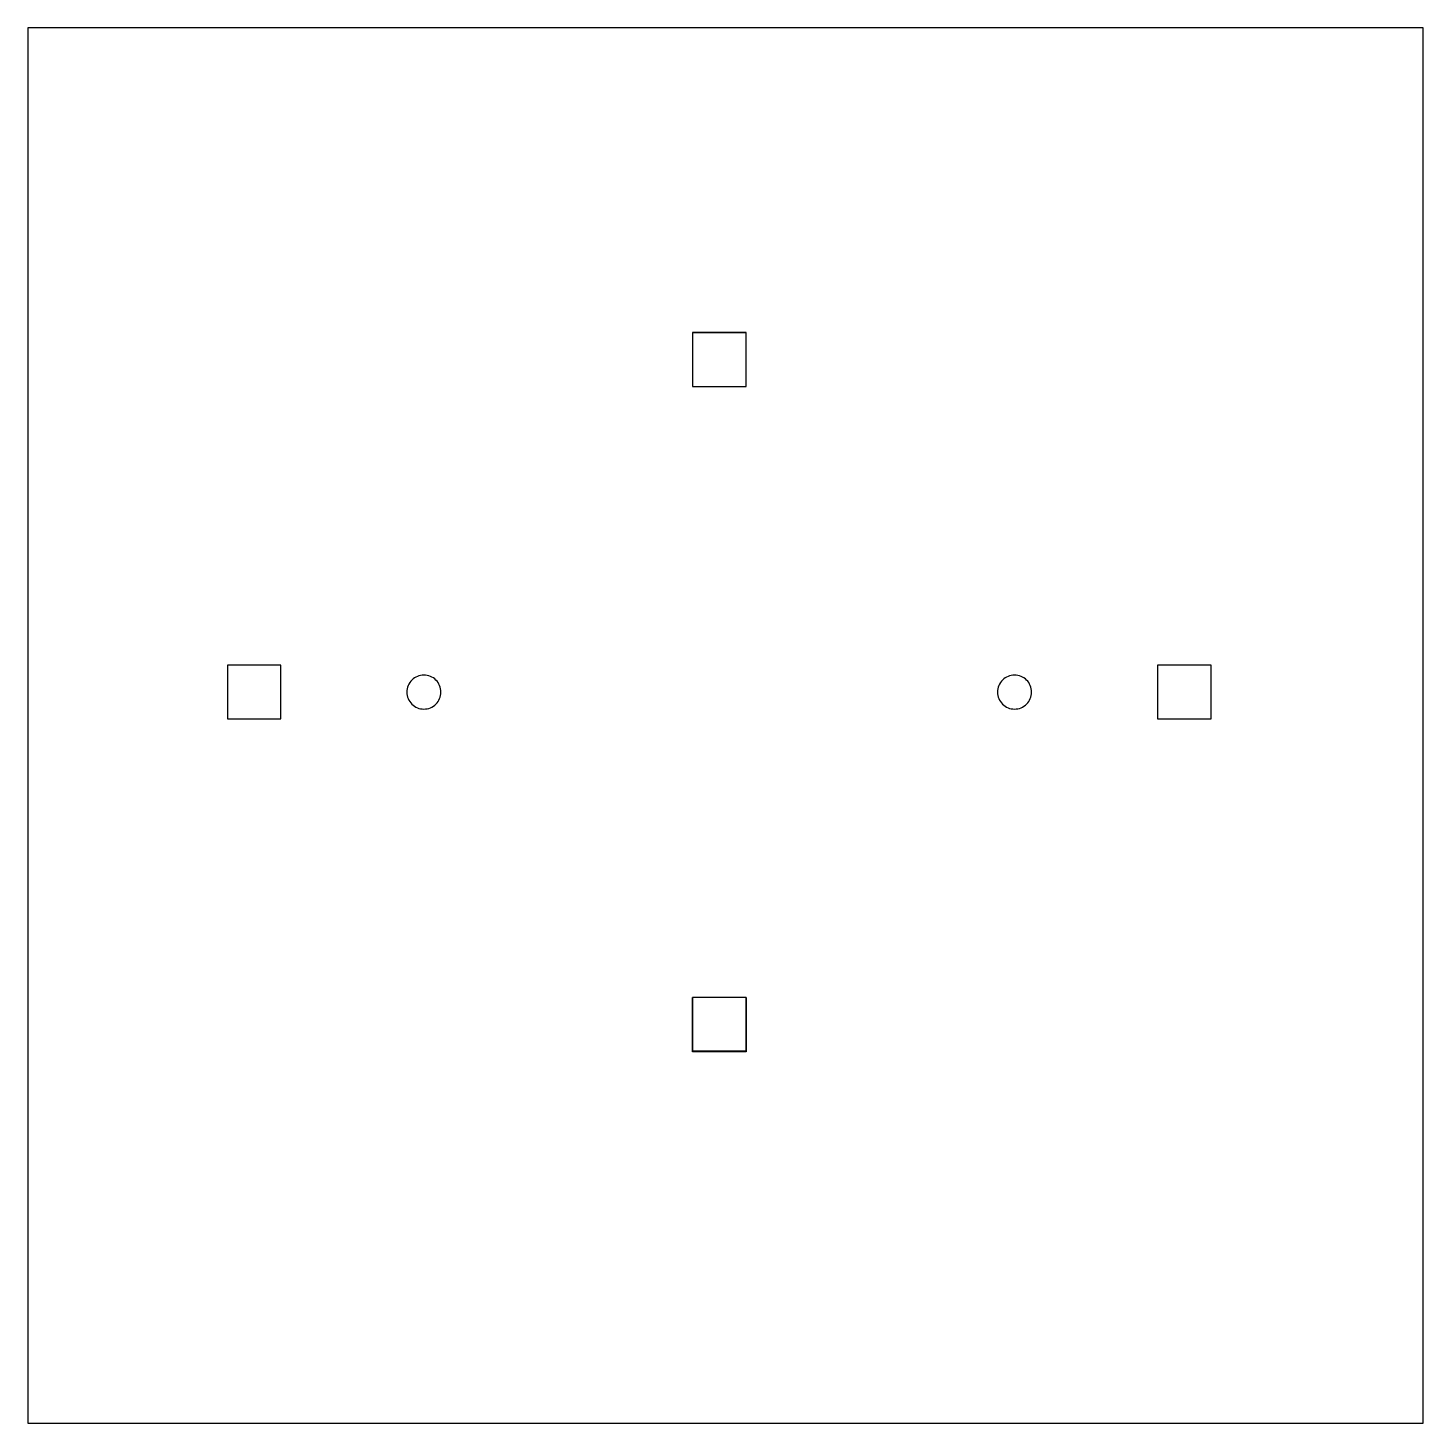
# Model space of a CAD drawing. Extents: x -74 to 76, y -79 to 71.
import ezdxf

# ---------------------------------------------------------------- set-up
doc = ezdxf.new("R2010")
doc.units = 0
doc.layers.add('LAYER_1', color=18, linetype='CONTINUOUS')

msp = doc.modelspace()

# ---------------------------------------------------------------- linework, layer by layer
at = {"layer": 'LAYER_1'}
for points in [[(-74.33, -78.59), (75.67, -78.59), (75.67, 71.41), (-74.33, 71.41)], [(-2.88, 32.86), (2.88, 32.86), (2.88, 38.61), (-2.88, 38.61)], [(-52.88, -2.88), (-47.12, -2.88), (-47.12, 2.88), (-52.88, 2.88)], [(47.12, -2.88), (52.88, -2.88), (52.88, 2.88), (47.12, 2.88)], [(-2.88, -38.58), (2.88, -38.58), (2.88, -32.83), (-2.88, -32.83)]]:
    msp.add_lwpolyline(points, close=True, dxfattribs=at)
for points in [[(2.88, 32.86), (2.88, 38.67), (-2.88, 38.67), (-2.88, 32.86)], [(2.88, -32.83), (2.88, -38.67), (-2.88, -38.67), (-2.88, -32.83)]]:
    msp.add_lwpolyline(points, dxfattribs=at)
for points in [[(-31.75, 1.83, 0.414214), (-33.58, 0, 0.414214), (-31.75, -1.83, 0.414214), (-29.92, 0, 0.414214)], [(31.75, 1.83, 0.414214), (29.92, 0, 0.414214), (31.75, -1.83, 0.414214), (33.58, 0, 0.414214)]]:
    msp.add_lwpolyline(points, format="xyb", close=True, dxfattribs=at)

doc.saveas('drawing.dxf')
